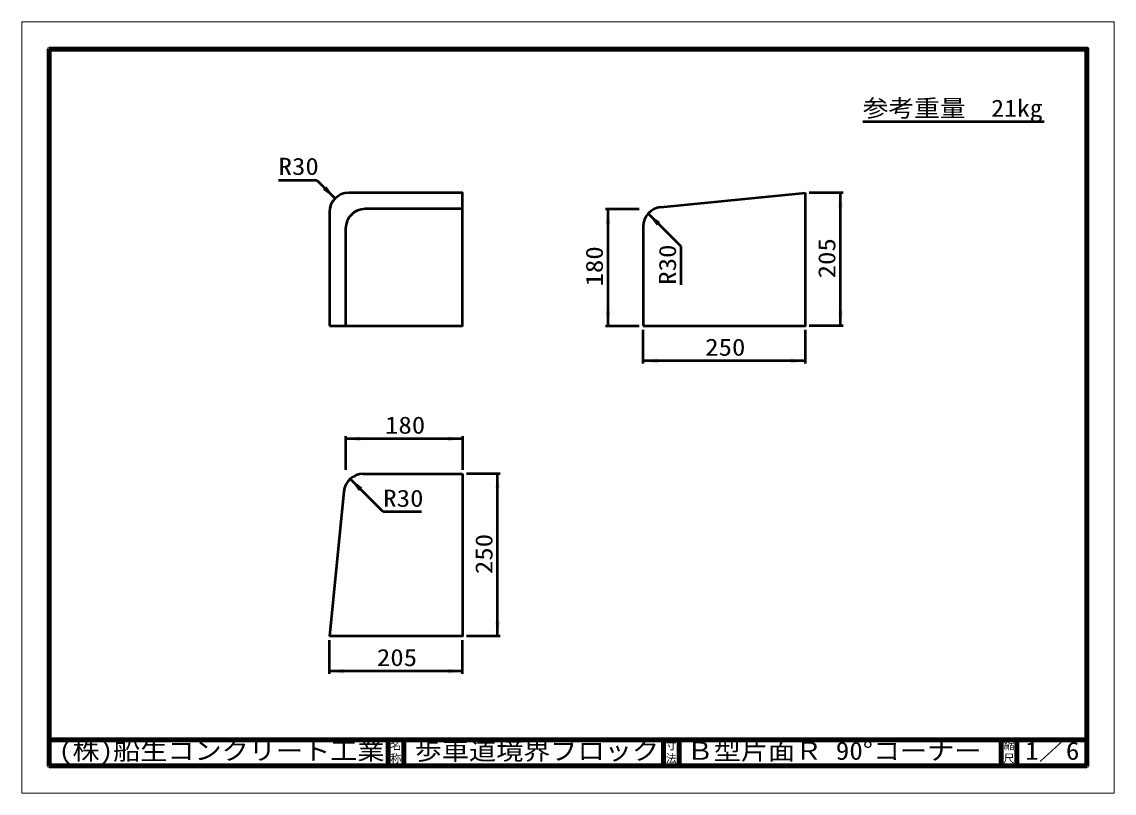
# Model space of a CAD drawing. Units: millimetres, scale not verified, with parts at other scales. Extents: x -2102 to 2102, y -1485 to 1485.
import ezdxf
from ezdxf.enums import TextEntityAlignment as Align

# ---------------------------------------------------------------- set-up
doc = ezdxf.new("R2010")
doc.units = ezdxf.units.MM
doc.header["$LTSCALE"] = 5
doc.layers.add('0-0_V-nasSTD', color=7, linetype='Continuous', lineweight=50)
doc.layers.add('0-1_0', color=7, linetype='Continuous', lineweight=50)
doc.styles.add('ＭＳ ゴシック', font='')
doc.styles.get('ＭＳ ゴシック').set_extended_font_data('MS Gothic')

msp = doc.modelspace()

# ---------------------------------------------------------------- linework, layer by layer
at = {"layer": '0-0_V-nasSTD', "lineweight": 100}
for p, q in [((-1997.5, 1380), (-1997.5, -1380)), ((-692.5, -1280), (-692.5, -1380)), ((-632.5, -1280), (-632.5, -1380)), ((367.5, -1280), (367.5, -1380)), ((427.5, -1280), (427.5, -1380)), ((1667.5, -1280), (1667.5, -1380)), ((1727.5, -1280), (1727.5, -1380)), ((-1997.5, -1380), (1997.5, -1380))]:
    msp.add_line(p, q, dxfattribs=at)
at = {"layer": '0-0_V-nasSTD'}
for p, q in [((-1114.211, 875.711), (-967.211, 875.711)), ((-967.211, 875.711), (-896.5, 805)), ((356.57, 771.221), (914.033, 826.967)), ((1059.033, 826.967), (929.033, 826.967)), ((1049.033, 314.467), (1049.033, 826.967)), ((-405.967, 764.467), (-780.967, 764.467)), ((144.033, 764.467), (274.033, 764.467)), ((154.033, 314.467), (154.033, 764.467)), ((-918.467, 751.967), (-918.467, 314.467)), ((435.703, 619.639), (308.424, 746.918)), ((-855.967, 689.467), (-855.967, 314.467)), ((289.033, 696.593), (289.033, 314.467)), ((435.703, 472.639), (435.703, 619.639)), ((144.033, 314.467), (274.033, 314.467)), ((289.033, 169.467), (289.033, 299.467)), ((914.033, 169.467), (914.033, 299.467)), ((1059.033, 314.467), (929.033, 314.467)), ((914.033, 179.467), (289.033, 179.467)), ((-855.967, -110.533), (-855.967, -240.533)), ((-405.967, -120.533), (-855.967, -120.533)), ((-405.967, -110.533), (-405.967, -240.533)), ((-711.139, -402.203), (-838.418, -274.924)), ((-788.093, -255.533), (-405.967, -255.533)), ((-260.967, -255.533), (-390.967, -255.533)), ((-270.967, -880.533), (-270.967, -255.533)), ((-862.721, -323.07), (-918.467, -880.533)), ((-564.139, -402.203), (-711.139, -402.203)), ((-260.967, -880.533), (-390.967, -880.533)), ((-918.467, -1025.533), (-918.467, -895.533)), ((-405.967, -1025.533), (-405.967, -895.533)), ((-405.967, -1015.533), (-918.467, -1015.533))]:
    msp.add_line(p, q, dxfattribs=at)
at = {"layer": '0-0_V-nasSTD', "lineweight": 18}
for points in [[(-2102.5, -1485), (-2102.5, 1485), (2102.5, 1485), (2102.5, -1485)], [(-2002.5, -1385), (-2002.5, 1385), (2002.5, 1385), (2002.5, -1385)]]:
    msp.add_lwpolyline(points, close=True, dxfattribs=at)
at = {"layer": '0-0_V-nasSTD', "lineweight": 100}
msp.add_lwpolyline([(1997.5, -1380), (1997.5, 1380), (-1997.5, 1380)], dxfattribs=at)
at = {"layer": '0-0_V-nasSTD'}
for points in [[(-918.467, 314.467), (-405.967, 314.467), (-405.967, 826.967), (-843.467, 826.967)], [(289.033, 314.467), (914.033, 314.467), (914.033, 826.967)], [(-405.967, -255.533), (-405.967, -880.533), (-918.467, -880.533)]]:
    msp.add_lwpolyline(points, dxfattribs=at)
for centre, start, end in [((-843.467, 751.967), 90, 180), ((-780.967, 689.467), 90, 180), ((364.033, 696.593), 95.71059, 180), ((-788.093, -330.533), 90, 174.28941)]:
    msp.add_arc(centre, 75, start, end, dxfattribs=at)
for points in [[(-942.904, 838.146), (-929.646, 851.404), (-896.5, 805)], [(1039.658, 770.717), (1049.033, 826.967), (1058.408, 770.717)], [(144.658, 708.217), (154.033, 764.467), (163.408, 708.217)], [(308.424, 746.918), (341.57, 700.514), (354.828, 713.773)], [(144.658, 370.717), (154.033, 314.467), (163.408, 370.717)], [(1039.658, 370.717), (1049.033, 314.467), (1058.408, 370.717)], [(289.033, 179.467), (345.283, 170.092), (345.283, 188.842)], [(857.783, 170.092), (857.783, 188.842), (914.033, 179.467)], [(-855.967, -120.533), (-799.717, -129.908), (-799.717, -111.158)], [(-462.217, -129.908), (-462.217, -111.158), (-405.967, -120.533)], [(-838.418, -274.924), (-805.273, -321.328), (-792.014, -308.07)], [(-280.342, -311.783), (-270.967, -255.533), (-261.592, -311.783)], [(-280.342, -824.283), (-270.967, -880.533), (-261.592, -824.283)], [(-918.467, -1015.533), (-862.217, -1024.908), (-862.217, -1006.158)], [(-462.217, -1024.908), (-462.217, -1006.158), (-405.967, -1015.533)]]:
    msp.add_solid(points, dxfattribs=at)
at = {"layer": '0-1_0'}
msp.add_line((1832.5, 1099.806), (1134.5, 1099.806), dxfattribs=at)
at = {"layer": '0-1_0', "lineweight": 100}
msp.add_line((-1997.5, -1280), (1997.5, -1280), dxfattribs=at)

# ---------------------------------------------------------------- texts
at = {"layer": '0-0_V-nasSTD', "style": 'ＭＳ ゴシック'}
for s, height, width, p in [('参考重量\u300021kg', 65.98, 1.1, (1134.5, 1099.806)), ('R30', 65.98, 1.15, (-1114.211, 875.711)), ('250', 65.98, 1.15, (528.033, 179.467)), ('180', 65.98, 1.15, (-704.467, -120.533)), ('R30', 65.98, 1.15, (-711.139, -402.203)), ('205', 65.98, 1.15, (-735.717, -1015.533)), ('(株)船生コンクリート工業', 69.65, 1.1, (-1960, -1377.5)), ('歩車道境界ブロック', 69.65, 1.1, (-590, -1377.5)), ('Ｂ型片面Ｒ 90°コーナー', 69.65, 1.1, (456.25, -1377.5)), ('1／6', 69.65, 1.1, (1760, -1377.418))]:
    msp.add_text(s, height=height, dxfattribs=dict(at, width=width)).set_placement(p, align=Align.BOTTOM_LEFT)
at = {"layer": '0-0_V-nasSTD', "style": 'ＭＳ ゴシック', "width": 1.15}
for s, p in [('205', (1049.033, 497.217)), ('180', (154.033, 465.967)), ('R30', (435.703, 472.639)), ('250', (-270.967, -641.533))]:
    msp.add_text(s, height=65.98, rotation=90, dxfattribs=at).set_placement(p, align=Align.BOTTOM_LEFT)
at = {"layer": '0-0_V-nasSTD', "style": 'ＭＳ ゴシック'}
for s, p in [('名', (-683.518, -1326.001)), ('寸', (376.482, -1326.001)), ('縮', (1676.482, -1326.001)), ('称', (-683.524, -1375.99)), ('法', (376.476, -1375.99)), ('尺', (1676.476, -1375.99))]:
    msp.add_text(s, height=30.79, dxfattribs=at).set_placement(p, align=Align.BOTTOM_LEFT)

doc.saveas('drawing.dxf')
